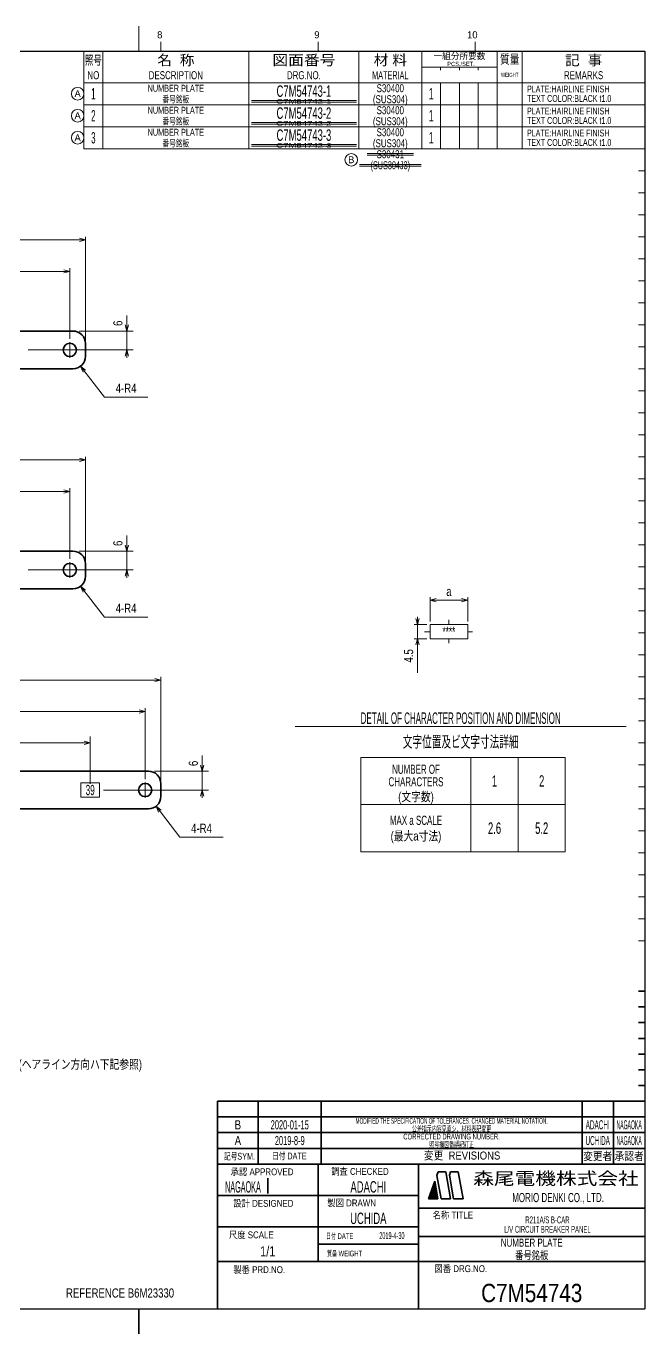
# Model space of a CAD drawing. Header units: millimetres. Extents: x 7 to 587, y 2 to 418.
# Drawn here: x 390.1 to 587, y 2 to 418 of the extents above; entities that cross this region are included whole.
import ezdxf
from ezdxf.enums import TextEntityAlignment as Align

# ---------------------------------------------------------------- set-up
doc = ezdxf.new("R2010")
doc.units = ezdxf.units.MM
doc.linetypes.add('DASHDOT', pattern=[25.3, 12.7, -6.3, 0, -6.3])
doc.linetypes.add('DIVIDE', pattern=[31.6, 12.7, -6.3, 0, -6.3, 0, -6.3])
for name, color, linetype in [('GR1_03', 7, 'Continuous'), ('GR1_05', 7, 'Continuous'), ('GR1_08', 7, 'Continuous'), ('GR1_16', 7, 'Continuous'), ('LAYER013', 7, 'Continuous'), ('図面枠C7M', 7, 'Continuous'), ('表題、部品表_01', 7, 'Continuous'), ('表題、部品表_02', 7, 'Continuous'), ('表題、部品表_03', 7, 'Continuous'), ('表題、部品表_訂正', 7, 'Continuous')]:
    doc.layers.add(name, color=color, linetype=linetype)
doc.styles.add('HG丸ｺﾞｼｯｸM-PRO', font='')
doc.styles.get('HG丸ｺﾞｼｯｸM-PRO').set_extended_font_data('HG丸ｺﾞｼｯｸM-PRO')

# ---------------------------------------------------------------- blocks, each defined once
blk = doc.blocks.new('BLKF026')
at = {"layer": '図面枠C7M', "color": 4, "linetype": 'Continuous', "lineweight": 13}
for p, q in [((519.749617, 49.41693), (520.269705, 49.937017)), ((519.830546, 49.63928), (520.248506, 50.05724)), ((519.911475, 49.861631), (520.227307, 50.177463)), ((519.992404, 50.083981), (520.206109, 50.297686)), ((520.073333, 50.306331), (520.18491, 50.417909)), ((520.154262, 50.528681), (520.163712, 50.538131)), ((518.157871, 44.996757), (520.693675, 47.532561)), ((518.211969, 45.192276), (520.672477, 47.652784)), ((518.292898, 45.414626), (520.651278, 47.773006)), ((518.299292, 44.996757), (520.714874, 47.412338)), ((518.373827, 45.636976), (520.63008, 47.893229)), ((518.440714, 44.996757), (520.736072, 47.292115)), ((518.454756, 45.859327), (520.608881, 48.013452)), ((518.535684, 46.081677), (520.587682, 48.133675)), ((518.582135, 44.996757), (520.757271, 47.171892)), ((518.616613, 46.304027), (520.566484, 48.253898)), ((518.697542, 46.526377), (520.545285, 48.374121)), ((518.723556, 44.996757), (520.778469, 47.051669)), ((518.778471, 46.748727), (520.524087, 48.494343)), ((518.8594, 46.971078), (520.502888, 48.614566)), ((518.864978, 44.996757), (520.799668, 46.931447)), ((518.940329, 47.193428), (520.48169, 48.734789)), ((519.006399, 44.996757), (520.820866, 46.811224)), ((519.021258, 47.415778), (520.460491, 48.855012)), ((519.102186, 47.638128), (520.439293, 48.975235)), ((519.147821, 44.996757), (520.842065, 46.691001)), ((519.183115, 47.860479), (520.418094, 49.095457)), ((519.264044, 48.082829), (520.396896, 49.21568)), ((519.289242, 44.996757), (520.863263, 46.570778)), ((519.344973, 48.305179), (520.375697, 49.335903)), ((519.425902, 48.527529), (520.354499, 49.456126)), ((519.430663, 44.996757), (520.884462, 46.450555)), ((519.506831, 48.749879), (520.3333, 49.576349)), ((519.572085, 44.996757), (520.90566, 46.330332)), ((519.58776, 48.97223), (520.312102, 49.696572)), ((519.668689, 49.19458), (520.290903, 49.816794)), ((519.713506, 44.996757), (520.926859, 46.21011)), ((519.854927, 44.996757), (520.948057, 46.089887)), ((519.996349, 44.996757), (520.969256, 45.969664)), ((520.13777, 44.996757), (520.990455, 45.849441)), ((520.279191, 44.996757), (521.011653, 45.729218)), ((520.420613, 44.996757), (521.032852, 45.608995)), ((520.562034, 44.996757), (521.05405, 45.488773)), ((520.703455, 44.996757), (521.075249, 45.36855)), ((520.844877, 44.996757), (521.096447, 45.248327)), ((520.986298, 44.996757), (521.117646, 45.128104)), ((521.12772, 44.996757), (521.138844, 45.007881))]:
    blk.add_line(p, q, dxfattribs=at)
blk = doc.blocks.new('BLKF023')
at = {"layer": '図面枠C7M', "color": 4, "linetype": 'Continuous', "lineweight": 13}
for p, q in [((426, 410), (426, 418)), ((433, 413), (433, 410)), ((483, 413), (483, 410)), ((533, 413), (533, 410)), ((585, 393), (587, 393)), ((585, 386), (587, 386)), ((585, 379), (587, 379)), ((585, 372), (587, 372)), ((585, 365), (587, 365)), ((585, 358), (587, 358)), ((585, 351), (587, 351)), ((585, 344), (587, 344)), ((585, 337), (587, 337)), ((585, 330), (587, 330)), ((585, 323), (587, 323)), ((585, 316), (587, 316)), ((585, 309), (587, 309)), ((585, 302), (587, 302)), ((585, 295), (587, 295)), ((585, 288), (587, 288)), ((585, 281), (587, 281)), ((585, 274), (587, 274)), ((585, 267), (587, 267)), ((587, 260), (585, 260)), ((585, 253), (587, 253)), ((585, 246), (587, 246)), ((585, 239), (587, 239)), ((585, 232), (587, 232)), ((585, 225), (587, 225)), ((585, 218), (587, 218)), ((585, 211), (587, 211)), ((585, 204), (587, 204)), ((585, 197), (587, 197)), ((585, 190), (587, 190)), ((585, 183), (587, 183)), ((585, 176), (587, 176)), ((585, 169), (587, 169)), ((585, 162), (587, 162)), ((585, 155), (587, 155)), ((585, 148), (587, 148)), ((585, 141), (587, 141)), ((585, 134), (587, 134)), ((585, 127), (587, 127))]:
    blk.add_line(p, q, dxfattribs=at)
at = {"layer": '図面枠C7M', "color": 2, "linetype": 'Continuous', "lineweight": 25}
for p, q in [((33, 410), (587, 410)), ((587, 410), (587, 10)), ((7, 10), (587, 10))]:
    blk.add_line(p, q, dxfattribs=at)
at = {"layer": '図面枠C7M', "color": 3, "linetype": 'Continuous', "lineweight": 35}
for p, q in [((587, 111), (585, 111)), ((587, 106), (585, 106)), ((587, 101), (585, 101)), ((587, 96), (585, 96)), ((587, 91), (585, 91)), ((587, 86), (585, 86)), ((587, 81), (585, 81)), ((451, 76), (587, 76)), ((451, 76), (451, 10)), ((464, 56), (464, 76)), ((484, 56), (484, 76)), ((567, 56), (567, 76)), ((577, 56), (577, 76)), ((451, 71), (587, 71)), ((451, 66), (587, 66)), ((451, 61), (587, 61)), ((451, 56), (587, 56)), ((483, 56), (483, 25)), ((515, 56), (515, 10)), ((467.01, 51.56), (467.01, 46.69)), ((518.14, 45), (520.16, 50.55)), ((521.14, 45), (520.16, 50.55)), ((520.84, 52.4), (521.23, 53.5)), ((522.14, 45), (520.84, 52.4)), ((521.23, 53.5), (523.64, 53.5)), ((525.14, 45), (523.64, 53.5)), ((525.18, 53.5), (524.82, 52.51)), ((526.14, 45), (524.82, 52.51)), ((525.18, 53.5), (527.64, 53.5)), ((529.14, 45), (527.64, 53.5)), ((451, 46), (515, 46)), ((515, 42), (587, 42)), ((518.14, 45), (521.14, 45)), ((522.14, 45), (525.14, 45)), ((526.14, 45), (529.14, 45)), ((451, 36), (515, 36)), ((483, 30.5), (515, 30.5)), ((515, 33), (587, 33)), ((451, 25), (587, 25)), ((426, 2), (426, 10))]:
    blk.add_line(p, q, dxfattribs=at)
at = {"layer": '図面枠C7M', "color": 4, "linetype": 'Continuous', "lineweight": 13}
blk.add_blockref('BLKF026', (0, 0), dxfattribs=at)
at = {"layer": '図面枠C7M', "color": 4, "linetype": 'Continuous', "lineweight": 13, "style": 'HG丸ｺﾞｼｯｸM-PRO', "width": 1.003994}
for s, height, p in [('8', 2.25, (431.8, 413.45)), ('9', 2.25, (481.8, 413.45)), ('10', 2.255, (530.4, 413.45))]:
    blk.add_text(s, height=height, dxfattribs=at).set_placement(p, align=Align.BOTTOM_LEFT)
at = {"layer": '図面枠C7M', "color": 4, "linetype": 'Continuous', "lineweight": 13, "style": 'HG丸ｺﾞｼｯｸM-PRO'}
for s, height, width, p in [('記号SYM.', 2.182, 0.69227, (458.03, 58.49)), ('日付 DATE', 2.182, 0.692507, (473.87, 58.58)), ('変更  REVISIONS', 2.5455, 0.887352, (528.85, 58.72)), ('変更者', 2.545, 0.887717, (572, 58.5)), ('承認者', 2.545, 0.887717, (582, 58.5)), ('承認 APPROVED', 2.1818, 0.863151, (465.21, 53.54)), ('調査 CHECKED', 2.182, 0.863174, (496.34, 53.67)), ('設計 DESIGNED', 2.1818, 0.862613, (465.61, 43.51)), ('製図 DRAWN', 2.182, 0.863099, (493.7, 43.65)), ('名称 TITLE', 2.182, 0.862489, (525.93, 39.77)), ('尺度 SCALE', 2.182, 0.862581, (461.78, 33.49)), ('日付 DATE', 1.818, 0.618255, (489.88, 33.09)), ('質量 WEIGHT', 1.818, 0.618812, (491.46, 27.55)), ('製番 PRD.NO.', 2.182, 0.863299, (464.29, 22.41)), ('図番 DRG.NO.', 2.182, 0.863083, (528.44, 22.73))]:
    blk.add_text(s, height=height, dxfattribs=dict(at, width=width)).set_placement(p, align=Align.MIDDLE_CENTER)
at = {"layer": '図面枠C7M', "color": 2, "linetype": 'Continuous', "lineweight": 25, "style": 'HG丸ｺﾞｼｯｸM-PRO', "width": 1.206081}
blk.add_text('森尾電機株式会社', height=4, dxfattribs=at).set_placement((558.72, 51.43), align=Align.MIDDLE_CENTER)
at = {"layer": '図面枠C7M', "color": 3, "linetype": 'Continuous', "lineweight": 35, "style": 'HG丸ｺﾞｼｯｸM-PRO', "width": 0.652197}
blk.add_text('MORIO DENKI CO., LTD.', height=2.9091, dxfattribs=at).set_placement((559.38, 45.36), align=Align.MIDDLE_CENTER)
blk = doc.blocks.new('BLKF027')
at = {"layer": '図面枠C7M', "color": 3, "linetype": 'Continuous', "lineweight": 35, "style": 'HG丸ｺﾞｼｯｸM-PRO'}
for s, height, width, p in [('B', 2.91, 0.78204, (457.5, 68.5)), ('2020-01-15', 2.909, 0.488281, (474, 68.5)), ('MODIFIED THE SPECIFICATION OF TOLERANCES. CHANGED MATERIAL NOTATION.', 1.8182, 0.497766, (525.5, 69.75)), ('ADACHI', 2.909, 0.415454, (572, 68.5)), ('NAGAOKA', 2.909, 0.334453, (582, 68.5)), ('A', 2.91, 0.782973, (457.5, 63.5)), ('2019-8-9', 2.909, 0.488281, (474, 63.5)), ('CORRECTED DRAWING NUMBER.', 1.8182, 0.619305, (525.5, 64.75)), ('UCHIDA', 2.909, 0.415827, (572, 63.5)), ('NAGAOKA', 2.909, 0.334453, (582, 63.5)), ('NAGAOKA', 3.636, 0.414524, (459.11, 48.75)), ('ADACHI', 3.636, 0.619335, (499, 48.75)), ('UCHIDA', 3.636, 0.61989, (499, 38.75)), ('R211A/S B-CAR', 2.1818, 0.521847, (556, 38.25)), ('2019-4-30', 2.182, 0.482367, (506.5, 33.25)), ('L/V CIRCUIT BREAKER PANEL', 2.1818, 0.522347, (556, 35.25)), ('1/1', 3.273, 0.80628, (467, 28.25)), ('NUMBER PLATE', 2.5455, 0.7423, (551, 31)), ('C7M54743', 5.818, 0.846013, (551, 15))]:
    blk.add_text(s, height=height, dxfattribs=dict(at, width=width)).set_placement(p, align=Align.MIDDLE_CENTER)
blk = doc.blocks.new('BLKF030')
at = {"layer": '表題、部品表_01', "color": 4, "linetype": 'DIVIDE', "lineweight": 13}
for p, q in [((518.64, 227.62), (530.64, 227.62)), ((518.64, 223.12), (518.64, 227.62)), ((530.64, 227.62), (530.64, 223.12)), ((530.64, 223.12), (518.64, 223.12))]:
    blk.add_line(p, q, dxfattribs=at)
blk = doc.blocks.new('BLKF029')
at = {"layer": '表題、部品表_01', "color": 4, "linetype": 'DASHDOT', "lineweight": 13}
for p, q in [((524.64, 229.12), (524.64, 227.62)), ((518.64, 225.37), (516.9, 225.37)), ((532.17, 225.37), (530.64, 225.37)), ((524.64, 223.12), (524.64, 221.73))]:
    blk.add_line(p, q, dxfattribs=at)
at = {"layer": '表題、部品表_01', "color": 4, "linetype": 'DIVIDE', "lineweight": 13}
blk.add_blockref('BLKF030', (0, 0), dxfattribs=at)
blk = doc.blocks.new('FXTIP_ARROW_S')
at = {"color": 0, "linetype": 'Continuous', "lineweight": -2}
for q in [(-1, 0), (-0.97, 0.26), (-0.97, -0.26)]:
    blk.add_line((0, 0), q, dxfattribs=at)
blk = doc.blocks.new('FXTIP_ARROW_E')
at = {"color": 0, "linetype": 'Continuous', "lineweight": -2}
for q in [(-1, 0), (-0.97, 0.26), (-0.97, -0.26)]:
    blk.add_line((0, 0), q, dxfattribs=at)
blk = doc.blocks.new('BLKF031')
at = {"layer": '表題、部品表_01', "color": 4, "linetype": 'Continuous', "lineweight": 13}
for p, q in [((496.67, 185.37), (561.67, 185.37)), ((496.67, 185.37), (496.67, 155.37)), ((531.67, 185.37), (531.67, 155.37)), ((546.67, 185.37), (546.67, 155.37)), ((561.67, 185.37), (561.67, 155.37)), ((496.67, 170.37), (561.67, 170.37)), ((496.67, 155.37), (561.67, 155.37))]:
    blk.add_line(p, q, dxfattribs=at)
at = {"layer": '表題、部品表_01', "color": 3, "linetype": 'Continuous', "lineweight": 35, "style": 'HG丸ｺﾞｼｯｸM-PRO'}
for s, height, width, p in [('NUMBER OF', 2.909, 0.652209, (514.17, 181.62)), ('CHARACTERS', 2.909, 0.652208, (514.17, 177.62)), ('(文字数)', 2.909, 0.781847, (514.17, 172.87)), ('MAX a SCALE', 2.9091, 0.651872, (514.17, 165.37)), ('(最大a寸法)', 2.909, 0.781984, (514.17, 160.37))]:
    blk.add_text(s, height=height, dxfattribs=dict(at, width=width)).set_placement(p, align=Align.MIDDLE_CENTER)
blk = doc.blocks.new('BLKF032')
at = {"layer": 'GR1_08', "color": 3, "linetype": 'Continuous', "lineweight": 35}
for p, q in [((84, 321), (405, 321)), ((80, 313), (80, 317)), ((409, 313), (409, 317)), ((84, 309), (405, 309))]:
    blk.add_line(p, q, dxfattribs=at)
for centre in [(85, 315), (254.5, 315), (404, 315)]:
    blk.add_circle(centre, 2.1, dxfattribs=at)
for centre, start, end in [((84, 317), 90, 180), ((405, 317), 360, 90), ((84, 313), 180, 270), ((405, 313), 270, 360)]:
    blk.add_arc(centre, 4, start, end, dxfattribs=at)
blk = doc.blocks.new('BLKF033')
at = {"layer": 'GR1_08', "color": 3, "linetype": 'Continuous', "lineweight": 35}
for p, q in [((84, 251), (405, 251)), ((80, 243), (80, 247)), ((409, 243), (409, 247)), ((84, 239), (405, 239))]:
    blk.add_line(p, q, dxfattribs=at)
for centre in [(85, 245), (254.5, 245), (404, 245)]:
    blk.add_circle(centre, 2.1, dxfattribs=at)
for centre, start, end in [((84, 247), 90, 180), ((405, 247), 360, 90), ((84, 243), 180, 270), ((405, 243), 270, 360)]:
    blk.add_arc(centre, 4, start, end, dxfattribs=at)
blk = doc.blocks.new('BLKF034')
at = {"layer": 'GR1_08', "color": 3, "linetype": 'Continuous', "lineweight": 35}
for p, q in [((84, 181), (429, 181)), ((80, 173), (80, 177)), ((433, 173), (433, 177)), ((84, 169), (429, 169))]:
    blk.add_line(p, q, dxfattribs=at)
for centre in [(85, 175), (254.5, 175), (428, 175)]:
    blk.add_circle(centre, 2.1, dxfattribs=at)
for centre, start, end in [((84, 177), 90, 180), ((429, 177), 360, 90), ((84, 173), 180, 270), ((429, 173), 270, 360)]:
    blk.add_arc(centre, 4, start, end, dxfattribs=at)
blk = doc.blocks.new('BLKF070')
at = {"layer": 'GR1_03', "color": 4, "linetype": 'DIVIDE', "lineweight": 13}
for p, q in [((413.5, 177.25), (407.5, 177.25)), ((407.5, 177.25), (407.5, 172.75)), ((413.5, 172.75), (413.5, 177.25)), ((407.5, 172.75), (413.5, 172.75))]:
    blk.add_line(p, q, dxfattribs=at)
blk = doc.blocks.new('BLKF074')
at = {"layer": '表題、部品表_02', "color": 4, "linetype": 'Continuous', "lineweight": 13}
for p, q in [((408.5, 400), (408.5, 393)), ((408.5, 400), (587, 400)), ((414.5, 400), (414.5, 393)), ((461, 400), (461, 393)), ((496, 400), (496, 393)), ((516, 400), (516, 393)), ((522, 400), (522, 393)), ((528, 400), (528, 393)), ((534, 393), (534, 400)), ((540, 400), (540, 393)), ((548, 400), (548, 393)), ((587, 400), (587, 393)), ((408.5, 393), (587, 393))]:
    blk.add_line(p, q, dxfattribs=at)
blk = doc.blocks.new('BLKF076')
at = {"layer": '表題、部品表_02', "color": 4, "linetype": 'Continuous', "lineweight": 13}
for p, q in [((408.5, 393), (408.5, 386)), ((408.5, 393), (587, 393)), ((414.5, 393), (414.5, 386)), ((461, 393), (461, 386)), ((496, 393), (496, 386)), ((516, 393), (516, 386)), ((522, 393), (522, 386)), ((528, 393), (528, 386)), ((534, 386), (534, 393)), ((540, 393), (540, 386)), ((548, 393), (548, 386)), ((587, 393), (587, 386)), ((408.5, 386), (587, 386))]:
    blk.add_line(p, q, dxfattribs=at)
blk = doc.blocks.new('BLKF078')
at = {"layer": '表題、部品表_02', "color": 4, "linetype": 'Continuous', "lineweight": 13}
for p, q in [((408.5, 386), (408.5, 379)), ((408.5, 386), (587, 386)), ((414.5, 386), (414.5, 379)), ((461, 386), (461, 379)), ((496, 386), (496, 379)), ((516, 386), (516, 379)), ((522, 386), (522, 379)), ((528, 386), (528, 379)), ((534, 379), (534, 386)), ((540, 386), (540, 379)), ((548, 386), (548, 379)), ((587, 386), (587, 379)), ((408.5, 379), (587, 379))]:
    blk.add_line(p, q, dxfattribs=at)
blk = doc.blocks.new('BLKF081')
at = {"layer": '表題、部品表_01', "color": 4, "linetype": 'Continuous', "lineweight": 13}
for p, q in [((408.5, 410), (408.5, 400)), ((408.5, 410), (587, 410)), ((414.5, 410), (414.5, 400)), ((461, 410), (461, 400)), ((496, 410), (496, 400)), ((516, 410), (516, 400)), ((540, 410), (540, 400)), ((548, 410), (548, 400)), ((587, 410), (587, 400)), ((516, 405), (540, 405)), ((522, 404), (522, 405)), ((528, 405), (528, 404)), ((534, 405), (534, 404)), ((408.5, 400), (587, 400))]:
    blk.add_line(p, q, dxfattribs=at)
at = {"layer": '表題、部品表_01', "color": 3, "linetype": 'Continuous', "lineweight": 35, "style": 'HG丸ｺﾞｼｯｸM-PRO'}
for s, height, width, p in [('照号', 2.909, 0.651535, (411.5, 407.2)), ('名  称', 3.273, 1.042426, (437.75, 407.2)), ('図面番号', 3.273, 1.127518, (478.5, 407.2)), ('材 料', 3.273, 1.042439, (506, 407.2)), ('一組分所要数', 2.036, 0.966638, (528, 408.5)), ('質量', 2.909, 0.781842, (544, 407.5)), ('記  事', 3.273, 1.042426, (567.5, 407.2)), ('NO', 2.545, 0.740841, (411.5, 402.4)), ('DESCRIPTION', 2.5455, 0.741365, (437.75, 402.4)), ('DRG.NO.', 2.545, 0.741189, (478.5, 402.4)), ('MATERIAL', 2.545, 0.594756, (506, 402.4)), ('PCS./SET.', 1.309, 0.862935, (528.5, 406)), ('REMARKS', 2.545, 0.742803, (567.5, 402.4)), ('WEIGHT', 1.309, 0.635507, (544, 402.5))]:
    blk.add_text(s, height=height, dxfattribs=dict(at, width=width)).set_placement(p, align=Align.MIDDLE_CENTER)
blk = doc.blocks.new('BLKF080')
at = {"layer": '表題、部品表_01', "color": 3, "linetype": 'Continuous', "lineweight": 13}
blk.add_blockref('BLKF081', (0, 0), dxfattribs=at)
blk = doc.blocks.new('BLKF082')
at = {"layer": 'GR1_05', "color": 4, "linetype": 'Continuous', "lineweight": 13}
blk.add_circle((406.5, 396.5), 2, dxfattribs=at)
at = {"layer": 'GR1_05', "color": 4, "linetype": 'Continuous', "lineweight": 13, "style": 'HG丸ｺﾞｼｯｸM-PRO', "width": 1.042301}
blk.add_text('A', height=2.18, dxfattribs=at).set_placement((406.5, 396.5), align=Align.MIDDLE_CENTER)
blk = doc.blocks.new('BLKF083')
at = {"layer": 'GR1_05', "color": 4, "linetype": 'Continuous', "lineweight": 13}
blk.add_circle((406.5, 389.5), 2, dxfattribs=at)
at = {"layer": 'GR1_05', "color": 4, "linetype": 'Continuous', "lineweight": 13, "style": 'HG丸ｺﾞｼｯｸM-PRO', "width": 1.042301}
blk.add_text('A', height=2.18, dxfattribs=at).set_placement((406.5, 389.5), align=Align.MIDDLE_CENTER)
blk = doc.blocks.new('BLKF084')
at = {"layer": 'GR1_05', "color": 4, "linetype": 'Continuous', "lineweight": 13}
blk.add_circle((406.5, 382.5), 2, dxfattribs=at)
at = {"layer": 'GR1_05', "color": 4, "linetype": 'Continuous', "lineweight": 13, "style": 'HG丸ｺﾞｼｯｸM-PRO', "width": 1.042301}
blk.add_text('A', height=2.18, dxfattribs=at).set_placement((406.5, 382.5), align=Align.MIDDLE_CENTER)
blk = doc.blocks.new('BLKF087')
at = {"layer": '表題、部品表_訂正', "color": 4, "linetype": 'Continuous', "lineweight": 13}
for p, q in [((498.65, 377.5), (513.35, 377.5)), ((498.65, 377), (513.35, 377)), ((496.2, 374), (515.8, 374)), ((496.2, 373.5), (515.8, 373.5))]:
    blk.add_line(p, q, dxfattribs=at)
at = {"layer": '表題、部品表_訂正', "color": 3, "linetype": 'Continuous', "lineweight": 35, "style": 'HG丸ｺﾞｼｯｸM-PRO'}
for s, width, p in [('S30431', 0.740904, (506, 377.25)), ('(SUS304J3)', 0.593559, (506, 373.75))]:
    blk.add_text(s, height=2.545, dxfattribs=dict(at, width=width)).set_placement(p, align=Align.MIDDLE_CENTER)
blk = doc.blocks.new('BLKF088')
at = {"layer": '表題、部品表_訂正', "color": 4, "linetype": 'Continuous', "lineweight": 13}
blk.add_circle((493.57, 375.48), 2, dxfattribs=at)
at = {"layer": '表題、部品表_訂正', "color": 4, "linetype": 'Continuous', "lineweight": 13, "style": 'HG丸ｺﾞｼｯｸM-PRO', "width": 1.04272}
blk.add_text('B', height=2.18, dxfattribs=at).set_placement((493.57, 375.48), align=Align.MIDDLE_CENTER)

msp = doc.modelspace()

# ---------------------------------------------------------------- linework, layer by layer
at = {"layer": 'GR1_08', "color": 4, "linetype": 'DASHDOT', "lineweight": 13}
for p, q in [((404, 312.5), (404, 317.5)), ((406.5, 315), (401.5, 315)), ((404, 242.5), (404, 247.5)), ((406.5, 245), (401.5, 245)), ((430.5, 175), (425.5, 175)), ((428, 172.5), (428, 177.5))]:
    msp.add_line(p, q, dxfattribs=at)
at = {"layer": 'GR1_16', "color": 4, "linetype": 'Continuous', "lineweight": 13}
for p, q in [((80, 350), (409, 350)), ((409, 318), (409, 351)), ((254.5, 340), (404, 340)), ((404, 318.5), (404, 341)), ((422.12, 321), (422.12, 325.96)), ((407, 321), (424.12, 321)), ((422.12, 315), (422.12, 321)), ((390.73, 315), (424.12, 315)), ((422.12, 312.5), (422.12, 315)), ((407.44, 309.83), (415, 300)), ((415, 300), (428.84, 300)), ((80, 280), (409, 280)), ((409, 248), (409, 281)), ((404, 248.5), (404, 271)), ((254.5, 270), (404, 270)), ((422.12, 251), (422.12, 255.96)), ((407, 251), (424.12, 251)), ((422.12, 245), (422.12, 251)), ((390.73, 245), (424.12, 245)), ((422.12, 242.5), (422.12, 245)), ((407.44, 239.83), (415, 230)), ((415, 230), (428.84, 230)), ((80, 210), (433, 210)), ((433, 178), (433, 211)), ((254.5, 200), (428, 200)), ((428, 178.5), (428, 201)), ((410.5, 177), (410.5, 192)), ((338.5, 190), (410.5, 190)), ((446.12, 181), (446.12, 185.96)), ((431, 181), (448.12, 181)), ((446.12, 175), (446.12, 181)), ((414.73, 175), (448.12, 175)), ((446.12, 172.5), (446.12, 175)), ((431.44, 169.83), (439, 160)), ((439, 160), (452.84, 160))]:
    msp.add_line(p, q, dxfattribs=at)
at = {"layer": 'LAYER013', "color": 4, "linetype": 'Continuous', "lineweight": 13}
for p, q in [((461.78, 394.32), (495.22, 394.32)), ((461.78, 393.82), (495.22, 393.82)), ((461.78, 387.32), (495.22, 387.32)), ((461.78, 386.82), (495.22, 386.82)), ((461.78, 380.32), (495.22, 380.32)), ((461.78, 379.82), (495.22, 379.82))]:
    msp.add_line(p, q, dxfattribs=at)
at = {"layer": '表題、部品表_01', "color": 4, "linetype": 'Continuous', "lineweight": 13}
for p, q in [((518.64, 228.62), (518.64, 236.37)), ((518.64, 235.37), (530.64, 235.37)), ((530.64, 228.62), (530.64, 236.37)), ((514.64, 227.62), (514.64, 230.12)), ((517.64, 227.62), (513.64, 227.62)), ((514.64, 223.12), (514.64, 227.62)), ((517.64, 223.12), (513.64, 223.12)), ((514.64, 212.24), (514.64, 223.12)), ((475.7, 195.17), (581.1, 195.17))]:
    msp.add_line(p, q, dxfattribs=at)

# ---------------------------------------------------------------- block references
at = {"layer": 'GR1_03', "color": 4, "linetype": 'DIVIDE', "lineweight": 13}
msp.add_blockref('BLKF070', (0, 0), dxfattribs=at)
at = {"layer": 'GR1_05', "color": 4, "linetype": 'Continuous', "lineweight": 13}
for name in ['BLKF082', 'BLKF083', 'BLKF084']:
    msp.add_blockref(name, (0, 0), dxfattribs=at)
at = {"layer": 'GR1_08', "color": 3, "linetype": 'Continuous', "lineweight": 35}
for name in ['BLKF032', 'BLKF033', 'BLKF034']:
    msp.add_blockref(name, (0, 0), dxfattribs=at)
at = {"layer": 'GR1_16', "color": 4, "linetype": 'Continuous', "lineweight": 13, "xscale": 2, "yscale": 2}
for name, p, rotation in [('FXTIP_ARROW_E', (409, 350), 360), ('FXTIP_ARROW_E', (404, 340), 360), ('FXTIP_ARROW_S', (422.12, 321), 270), ('FXTIP_ARROW_E', (422.12, 315), 90), ('FXTIP_ARROW_S', (407.44, 309.83), 127.5685920303349), ('FXTIP_ARROW_E', (409, 280), 360), ('FXTIP_ARROW_E', (404, 270), 360), ('FXTIP_ARROW_S', (422.12, 251), 270), ('FXTIP_ARROW_E', (422.12, 245), 90), ('FXTIP_ARROW_S', (407.44, 239.83), 127.5685920303349), ('FXTIP_ARROW_E', (433, 210), 360), ('FXTIP_ARROW_E', (428, 200), 360), ('FXTIP_ARROW_E', (410.5, 190), 360), ('FXTIP_ARROW_S', (446.12, 181), 270), ('FXTIP_ARROW_E', (446.12, 175), 90), ('FXTIP_ARROW_S', (431.44, 169.83), 127.5685920303349)]:
    msp.add_blockref(name, p, dxfattribs=dict(at, rotation=rotation))
at = {"layer": '図面枠C7M', "color": 4, "linetype": 'Continuous', "lineweight": 13}
msp.add_blockref('BLKF023', (0, 0), dxfattribs=at)
at = {"layer": '図面枠C7M', "color": 3, "linetype": 'Continuous', "lineweight": 35}
msp.add_blockref('BLKF027', (0, 0), dxfattribs=at)
at = {"layer": '表題、部品表_01', "color": 3, "linetype": 'Continuous', "lineweight": 35}
msp.add_blockref('BLKF080', (0, 0), dxfattribs=at)
at = {"layer": '表題、部品表_01', "color": 4, "linetype": 'Continuous', "lineweight": 13, "xscale": 2, "yscale": 2}
for name, p, rotation in [('FXTIP_ARROW_S', (518.64, 235.37), 180), ('FXTIP_ARROW_E', (530.64, 235.37), 360), ('FXTIP_ARROW_S', (514.64, 227.62), 270), ('FXTIP_ARROW_E', (514.64, 223.12), 90)]:
    msp.add_blockref(name, p, dxfattribs=dict(at, rotation=rotation))
at = {"layer": '表題、部品表_01', "color": 4, "linetype": 'DASHDOT', "lineweight": 13}
msp.add_blockref('BLKF029', (0, 0), dxfattribs=at)
at = {"layer": '表題、部品表_01', "color": 4, "linetype": 'Continuous', "lineweight": 13}
msp.add_blockref('BLKF031', (0, 0), dxfattribs=at)
at = {"layer": '表題、部品表_02', "color": 4, "linetype": 'Continuous', "lineweight": 13}
for name in ['BLKF074', 'BLKF076', 'BLKF078']:
    msp.add_blockref(name, (0, 0), dxfattribs=at)
at = {"layer": '表題、部品表_訂正', "color": 4, "linetype": 'Continuous', "lineweight": 13}
for name in ['BLKF087', 'BLKF088']:
    msp.add_blockref(name, (0, 0), dxfattribs=at)

# ---------------------------------------------------------------- texts
at = {"layer": 'GR1_08', "color": 3, "linetype": 'Continuous', "lineweight": 35, "style": 'HG丸ｺﾞｼｯｸM-PRO', "width": 0.592521}
msp.add_text('39', height=3.273, dxfattribs=at).set_placement((410.5, 175), align=Align.MIDDLE_CENTER)
at = {"layer": 'GR1_16', "color": 3, "linetype": 'Continuous', "lineweight": 35, "style": 'HG丸ｺﾞｼｯｸM-PRO', "width": 0.784542}
for p in [(421.62, 323.48), (421.62, 253.48), (445.62, 183.48)]:
    msp.add_text('6', height=2.91, rotation=90, dxfattribs=at).set_placement(p, align=Align.BOTTOM_CENTER)
at = {"layer": 'GR1_16', "color": 3, "linetype": 'Continuous', "lineweight": 35, "style": 'HG丸ｺﾞｼｯｸM-PRO', "width": 0.783129}
for p in [(421.92, 300.5), (421.92, 230.5), (445.92, 160.5)]:
    msp.add_text('4-R4', height=2.909, dxfattribs=at).set_placement(p, align=Align.BOTTOM_CENTER)
at = {"layer": 'LAYER013', "color": 3, "linetype": 'Continuous', "lineweight": 35, "style": 'HG丸ｺﾞｼｯｸM-PRO', "width": 1.563611}
for s, p in [('C7M54742-1', (478.5, 394.07)), ('C7M54742-2', (478.5, 387.07)), ('C7M54742-3', (478.5, 380.07))]:
    msp.add_text(s, height=1.455, dxfattribs=at).set_placement(p, align=Align.MIDDLE_CENTER)
at = {"layer": '図面枠C7M', "color": 3, "linetype": 'Continuous', "lineweight": 35, "style": 'HG丸ｺﾞｼｯｸM-PRO'}
for s, height, width, p in [('公差指示内容見直シ、材料表記変更', 1.8182, 0.618958, (525.5, 67.25)), ('照号欄図番誤記訂正', 1.818, 0.618958, (525.5, 62.25)), ('番号銘板', 2.545, 0.741121, (551, 27)), ('REFERENCE B6M23330', 2.9091, 0.783546, (420, 15))]:
    msp.add_text(s, height=height, dxfattribs=dict(at, width=width)).set_placement(p, align=Align.MIDDLE_CENTER)
at = {"layer": '表題、部品表_01', "color": 3, "linetype": 'Continuous', "lineweight": 35, "style": 'HG丸ｺﾞｼｯｸM-PRO'}
for s, height, rotation, width, p in [('a', 2.91, 0, 0.783015, (524.64, 235.87)), ('4.5', 2.909, 90, 0.784839, (514.14, 217.68))]:
    msp.add_text(s, height=height, rotation=rotation, dxfattribs=dict(at, width=width)).set_placement(p, align=Align.BOTTOM_CENTER)
for s, height, width, p in [('****', 3.273, 0.594076, (524.64, 225.37)), ('DETAIL OF CHARACTER POSITION AND DIMENSION', 3.6364, 0.522091, (528.4, 197.87)), ('文字位置及ビ文字寸法詳細', 3.6364, 0.618958, (528.4, 190.37)), ('1', 3.64, 0.619953, (539.17, 177.87)), ('2', 3.64, 0.619953, (554.17, 177.87)), ('2.6', 3.636, 0.618723, (539.17, 162.87)), ('5.2', 3.636, 0.618723, (554.17, 162.87))]:
    msp.add_text(s, height=height, dxfattribs=dict(at, width=width)).set_placement(p, align=Align.MIDDLE_CENTER)
at = {"layer": '表題、部品表_01', "color": 3, "linetype": 'Continuous', "lineweight": 35, "style": 'HG丸ｺﾞｼｯｸM-PRO', "width": 0.78218}
msp.add_text('1．ヘアライン加工(番手\u3000#150~#180)ヲシ、文字ハエッチング後ノ黒文字トスル。(ヘアライン方向ハ下記参照)', height=2.9091, dxfattribs=at).set_placement((272.46, 87.77), align=Align.MIDDLE_LEFT)
at = {"layer": '表題、部品表_03', "color": 3, "linetype": 'Continuous', "lineweight": 35, "style": 'HG丸ｺﾞｼｯｸM-PRO'}
for s, height, width, p in [('S30400', 2.545, 0.740904, (506, 398.25)), ('1', 3.64, 0.521199, (411.5, 396.5)), ('NUMBER PLATE', 2.1818, 0.692437, (437.75, 398.25)), ('番号銘板', 2.182, 0.692256, (437.75, 394.75)), ('C7M54743-1', 3.636, 0.61972, (478.5, 397.34)), ('(SUS304)', 2.545, 0.740651, (506, 394.75)), ('1', 3.64, 0.576062, (519, 396.5)), ('2', 3.64, 0.521199, (411.5, 389.5)), ('NUMBER PLATE', 2.1818, 0.692437, (437.75, 391.25)), ('C7M54743-2', 3.636, 0.61972, (478.5, 390.34)), ('S30400', 2.545, 0.740904, (506, 391.25)), ('1', 3.64, 0.576062, (519, 389.5)), ('番号銘板', 2.182, 0.692256, (437.75, 387.75)), ('(SUS304)', 2.545, 0.740651, (506, 387.75)), ('3', 3.64, 0.521199, (411.5, 382.5)), ('NUMBER PLATE', 2.1818, 0.692437, (437.75, 384.25)), ('C7M54743-3', 3.636, 0.61972, (478.5, 383.34)), ('S30400', 2.545, 0.740904, (506, 384.25)), ('1', 3.64, 0.576062, (519, 382.5)), ('番号銘板', 2.182, 0.692256, (437.75, 380.75)), ('(SUS304)', 2.545, 0.740651, (506, 380.75))]:
    msp.add_text(s, height=height, dxfattribs=dict(at, width=width)).set_placement(p, align=Align.MIDDLE_CENTER)
for s, width, p in [('TEXT COLOR:BLACK t1.0', 0.618279, (549.5, 395)), ('PLATE:HAIRLINE FINISH', 0.619089, (549.5, 398)), ('PLATE:HAIRLINE FINISH', 0.619089, (549.5, 391)), ('TEXT COLOR:BLACK t1.0', 0.618279, (549.5, 388)), ('PLATE:HAIRLINE FINISH', 0.619089, (549.5, 384)), ('TEXT COLOR:BLACK t1.0', 0.618279, (549.5, 381))]:
    msp.add_text(s, height=2.1818, dxfattribs=dict(at, width=width)).set_placement(p, align=Align.MIDDLE_LEFT)

doc.saveas('drawing.dxf')
